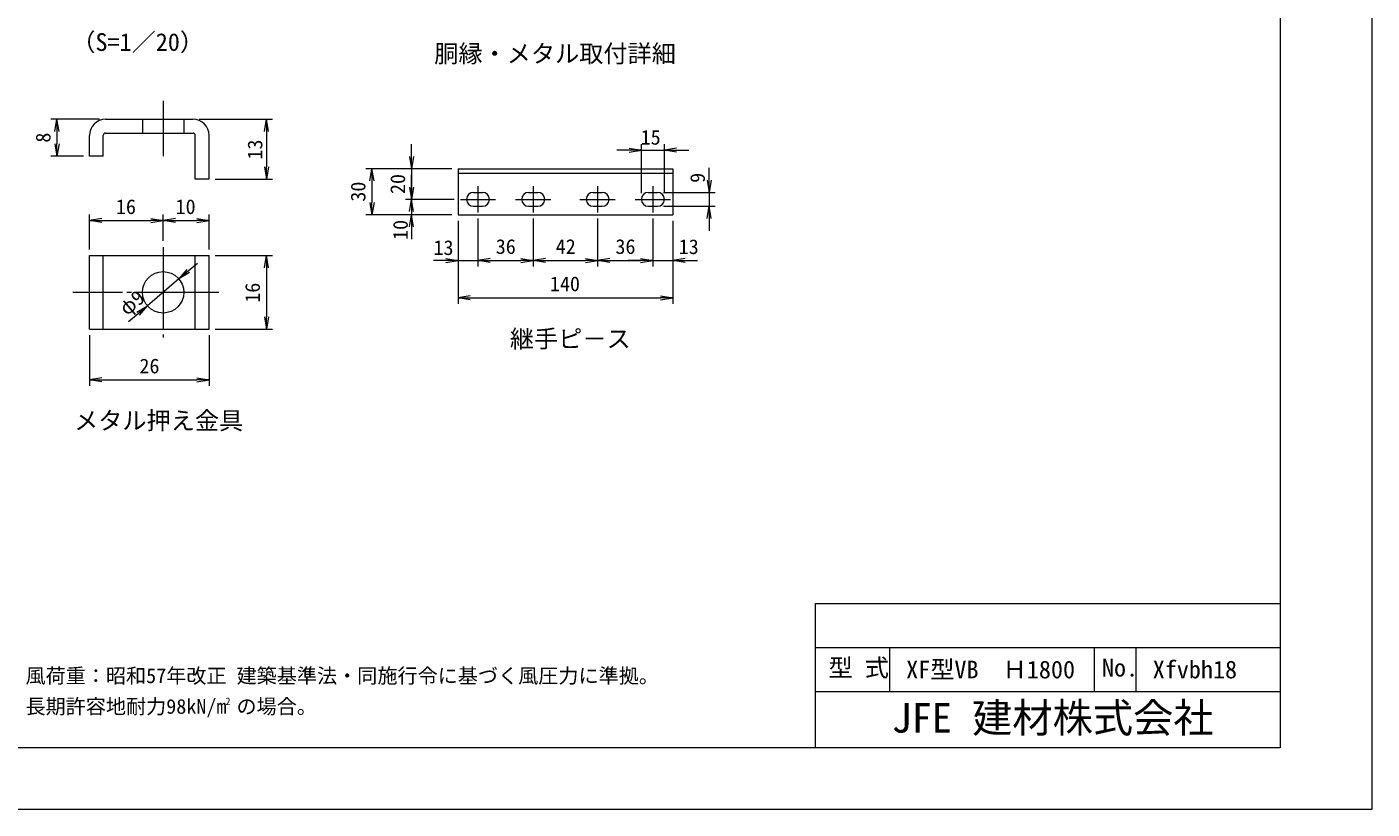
# Model space of a CAD drawing. Units: millimetres, scale not verified. Extents: x -4200 to 4200, y -2970 to 2970.
# Drawn here: x -185 to 4200, y -2970 to -419 of the extents above; entities that cross this region are included whole.
import ezdxf
from ezdxf.enums import TextEntityAlignment as Align

# ---------------------------------------------------------------- set-up
doc = ezdxf.new("R2010")
doc.units = ezdxf.units.MM
doc.header["$LTSCALE"] = 15
doc.linetypes.add('LONG_CHAIN', pattern=[21, 18, -1, 1, -1])
for name, color, linetype, lineweight in [('0-1_D-BMK', 2, 'LONG_CHAIN', 9), ('0-2_D-STR-DIM', 7, 'Continuous', 9), ('0-5_0', 7, 'Continuous', 9), ('0-9_D-STR3', 3, 'Continuous', 9), ('0-B_D-TTL', 2, 'Continuous', 9), ('0-E_WAKU', 7, 'Continuous', 9)]:
    doc.layers.add(name, color=color, linetype=linetype, lineweight=lineweight)
doc.layers.add('0-7_D-TTL-TXT', color=7, linetype='Continuous')
doc.styles.add('ＭＳ ゴシック', font='')
doc.styles.get('ＭＳ ゴシック').set_extended_font_data('MS Gothic')

# ---------------------------------------------------------------- blocks, each defined once
blk = doc.blocks.new('_Open')
at = {"layer": '0-5_0'}
blk.add_line((-15, 2.5), (0, 0), dxfattribs=at)
blk.add_lwpolyline([(-15, -2.5), (0, 0), (-15, 0)], dxfattribs=at)

msp = doc.modelspace()

# ---------------------------------------------------------------- linework, layer by layer
at = {"layer": '0-1_D-BMK'}
for p, q in [((259.26, -660.78), (259.26, -840.78)), ((1285.54, -939.19), (1285.54, -1024.19)), ((1465.54, -939.19), (1465.54, -1024.19)), ((1675.54, -939.19), (1675.54, -1024.19)), ((1855.54, -939.19), (1855.54, -1024.19)), ((1228.04, -981.69), (1343.04, -981.69)), ((1408.04, -981.69), (1523.04, -981.69)), ((1618.04, -981.69), (1733.04, -981.69)), ((1798.04, -981.69), (1913.04, -981.69)), ((259.26, -1137.33), (259.26, -1432.71)), ((441.41, -1285.02), (-35.05, -1285.02))]:
    msp.add_line(p, q, dxfattribs=at)
at = {"layer": '0-2_D-STR-DIM'}
for p, q in [((51.76, -720.78), (-106.65, -720.78)), ((376.76, -720.78), (615.91, -720.78)), ((-86.65, -760.78), (-86.65, -800.78)), ((595.91, -760.78), (595.91, -875.78)), ((1069.12, -841.69), (1069.12, -801.69)), ((1778.04, -821.26), (1738.04, -821.26)), ((1818.04, -961.69), (1818.04, -801.26)), ((1818.04, -821.26), (1893.04, -821.26)), ((1893.04, -961.69), (1893.04, -801.26)), ((1933.04, -821.26), (1973.04, -821.26)), ((-0.74, -840.78), (-106.65, -840.78)), ((429.26, -915.78), (615.91, -915.78)), ((1200.54, -881.69), (919.99, -881.69)), ((1200.54, -881.69), (1049.12, -881.69)), ((1069.12, -881.69), (1069.12, -981.69)), ((1069.12, -941.69), (1069.12, -901.69)), ((2039.02, -919.19), (2039.02, -879.19)), ((939.99, -921.69), (939.99, -991.69)), ((1890.54, -959.19), (2059.02, -959.19)), ((2039.02, -959.19), (2039.02, -1004.19)), ((1208.04, -981.69), (1049.12, -981.69)), ((1208.04, -981.69), (1049.12, -981.69)), ((1069.12, -981.69), (1069.12, -1031.69)), ((1890.54, -1004.19), (2059.02, -1004.19)), ((19.26, -1145.02), (19.26, -1030.85)), ((59.26, -1050.85), (219.26, -1050.85)), ((259.26, -1117.33), (259.26, -1030.85)), ((259.26, -1117.33), (259.26, -1030.85)), ((299.26, -1050.85), (369.26, -1050.85)), ((409.26, -1145.02), (409.26, -1030.85)), ((1200.54, -1031.69), (919.99, -1031.69)), ((1200.54, -1031.69), (1049.12, -1031.69)), ((1069.12, -1021.69), (1069.12, -1061.69)), ((1220.54, -1051.69), (1220.54, -1200.86)), ((1220.54, -1051.69), (1220.54, -1322.53)), ((1285.54, -1044.19), (1285.54, -1200.86)), ((1285.54, -1044.19), (1285.54, -1200.86)), ((1465.54, -1044.19), (1465.54, -1200.86)), ((1465.54, -1044.19), (1465.54, -1200.86)), ((1675.54, -1044.19), (1675.54, -1200.86)), ((1675.54, -1044.19), (1675.54, -1200.86)), ((1855.54, -1044.19), (1855.54, -1200.86)), ((1855.54, -1044.19), (1855.54, -1200.86)), ((1920.54, -1051.69), (1920.54, -1200.86)), ((1920.54, -1051.69), (1920.54, -1322.53)), ((2039.02, -1044.19), (2039.02, -1084.19)), ((1069.12, -1071.69), (1069.12, -1111.69)), ((429.26, -1165.02), (615.91, -1165.02)), ((1180.54, -1180.86), (1140.54, -1180.86)), ((1220.54, -1180.86), (1285.54, -1180.86)), ((1325.54, -1180.86), (1365.54, -1180.86)), ((1325.54, -1180.86), (1425.54, -1180.86)), ((1505.54, -1180.86), (1635.54, -1180.86)), ((1715.54, -1180.86), (1815.54, -1180.86)), ((1815.54, -1180.86), (1775.54, -1180.86)), ((1855.54, -1180.86), (1920.54, -1180.86)), ((1960.54, -1180.86), (2000.54, -1180.86)), ((341.07, -1215.29), (371.52, -1189.34)), ((595.91, -1205.02), (595.91, -1365.02)), ((310.63, -1241.23), (207.89, -1328.8)), ((1260.54, -1302.53), (1880.54, -1302.53)), ((177.44, -1354.75), (147, -1380.7)), ((19.26, -1425.02), (19.26, -1590.27)), ((409.26, -1425.02), (409.26, -1590.27)), ((429.26, -1405.02), (615.91, -1405.02)), ((59.26, -1570.27), (369.26, -1570.27))]:
    msp.add_line(p, q, dxfattribs=at)
at = {"layer": '0-9_D-STR3'}
for p, q in [((71.76, -720.78), (356.76, -720.78)), ((191.76, -720.78), (191.76, -765.78)), ((326.76, -720.78), (326.76, -765.78)), ((19.26, -840.78), (19.26, -773.28)), ((64.26, -840.78), (64.26, -773.28)), ((71.76, -765.78), (356.76, -765.78)), ((364.26, -915.78), (364.26, -773.28)), ((409.26, -915.78), (409.26, -773.28)), ((64.26, -840.78), (19.26, -840.78)), ((409.26, -915.78), (364.26, -915.78)), ((1220.54, -881.69), (1920.54, -881.69)), ((1220.54, -881.69), (1220.54, -1031.69)), ((1220.54, -896.69), (1920.54, -896.69)), ((1920.54, -881.69), (1920.54, -1031.69)), ((1270.54, -959.19), (1300.54, -959.19)), ((1450.54, -959.19), (1480.54, -959.19)), ((1660.54, -959.19), (1690.54, -959.19)), ((1840.54, -959.19), (1870.54, -959.19)), ((1270.54, -1004.19), (1300.54, -1004.19)), ((1450.54, -1004.19), (1480.54, -1004.19)), ((1660.54, -1004.19), (1690.54, -1004.19)), ((1840.54, -1004.19), (1870.54, -1004.19)), ((1220.54, -1031.69), (1920.54, -1031.69)), ((64.26, -1405.02), (64.26, -1165.02)), ((364.26, -1405.02), (364.26, -1165.02)), ((409.26, -1405.02), (409.26, -1165.02)), ((19.26, -1405.02), (409.26, -1405.02))]:
    msp.add_line(p, q, dxfattribs=at)
msp.add_lwpolyline([(19.26, -1405.02), (19.26, -1165.02), (409.26, -1165.02)], dxfattribs=at)
msp.add_circle((259.26, -1285.02), 67.5, dxfattribs=at)
for centre, radius, start, end in [((71.76, -773.28), 52.5, 90, 180), ((356.76, -773.28), 52.5, 0, 90), ((71.76, -773.28), 7.5, 90, 180), ((356.76, -773.28), 7.5, 0, 90), ((1270.54, -981.69), 22.5, 90, 270), ((1300.54, -981.69), 22.5, 270, 90), ((1450.54, -981.69), 22.5, 90, 270), ((1480.54, -981.69), 22.5, 270, 90), ((1660.54, -981.69), 22.5, 90, 270), ((1690.54, -981.69), 22.5, 270, 90), ((1840.54, -981.69), 22.5, 90, 270), ((1870.54, -981.69), 22.5, 270, 90)]:
    msp.add_arc(centre, radius, start, end, dxfattribs=at)
at = {"layer": '0-B_D-TTL', "color": 7}
msp.add_lwpolyline([(-4200.19, -2970.08), (4199.81, -2970.08), (4199.81, 2969.92), (-4200.19, 2969.92)], close=True, dxfattribs=at)
at = {"layer": '0-B_D-TTL'}
msp.add_lwpolyline([(-3900.19, 2769.92), (3899.81, 2769.92), (3899.81, -2770.08), (-3900.19, -2770.08)], close=True, dxfattribs=at)
at = {"layer": '0-E_WAKU'}
for p, q in [((2385.37, -2300.01), (3899.81, -2300.01)), ((2385.37, -2770.08), (2385.37, -2300.01)), ((2385.37, -2443.26), (3899.81, -2443.26)), ((2627.54, -2586.51), (2627.54, -2443.26)), ((3295, -2586.51), (3295, -2443.26)), ((3431.09, -2586.51), (3431.09, -2443.26)), ((2385.37, -2586.51), (3899.81, -2586.51))]:
    msp.add_line(p, q, dxfattribs=at)

# ---------------------------------------------------------------- block references
at = {"layer": '0-2_D-STR-DIM', "xscale": 2.666667, "yscale": 2.666667}
for p, rotation in [((-86.65, -720.78), 90), ((595.91, -720.78), 90), ((-86.65, -840.78), 270), ((1893.04, -821.26), 180), ((595.91, -915.78), 270), ((1069.12, -881.69), 270), ((939.99, -881.69), 90), ((2039.02, -959.19), 270), ((1069.12, -981.69), 270), ((939.99, -1031.69), 270), ((1069.12, -981.69), 90), ((2039.02, -1004.19), 90), ((19.26, -1050.85), 180), ((259.26, -1050.85), 180), ((1069.12, -1031.69), 90), ((595.91, -1165.02), 90), ((1285.54, -1180.86), 180), ((1285.54, -1180.86), 180), ((1465.54, -1180.86), 180), ((1675.54, -1180.86), 180), ((1920.54, -1180.86), 180), ((310.63, -1241.23), 220.44025), ((1220.54, -1302.53), 180), ((207.89, -1328.8), 40.44025), ((595.91, -1405.02), 270), ((19.26, -1570.27), 180)]:
    msp.add_blockref('_Open', p, dxfattribs=dict(at, rotation=rotation))
for p in [(1818.04, -821.26), (259.26, -1050.85), (409.26, -1050.85), (1220.54, -1180.86), (1465.54, -1180.86), (1675.54, -1180.86), (1855.54, -1180.86), (1855.54, -1180.86), (1920.54, -1302.53), (409.26, -1570.27)]:
    msp.add_blockref('_Open', p, dxfattribs=at)

# ---------------------------------------------------------------- texts
at = {"layer": '0-2_D-STR-DIM', "style": 'ＭＳ ゴシック'}
for s, rotation, p in [('8', 90, (-93.35, -796.78)), ('13', 90, (597.16, -852.03)), ('20', 90, (1062.37, -964.44)), ('9', 90, (2039.63, -927.88)), ('30', 90, (933.24, -989.31)), ('10', 90, (1071.23, -1114.07)), ('16', 90, (589.16, -1318.89)), ('φ9', 40.44, (150.85, -1374.55))]:
    msp.add_text(s, height=48.06, rotation=rotation, dxfattribs=at).set_placement(p, align=Align.BOTTOM_LEFT)
for s, p in [('15', (1815.64, -817.83)), ('16', (105.38, -1044.11)), ('10', (299.86, -1044.11)), ('13', (1140.45, -1177.65)), ('36', (1343.44, -1174.11)), ('42', (1538.82, -1174.11)), ('36', (1733.44, -1174.11)), ('13', (1939.75, -1174.6)), ('140', (1519.89, -1295.78)), ('26', (182.03, -1563.52))]:
    msp.add_text(s, height=48.06, dxfattribs=at).set_placement(p, align=Align.BOTTOM_LEFT)
at = {"layer": '0-7_D-TTL-TXT', "style": 'ＭＳ ゴシック'}
for s, height, p in [('（S=1／20）', 57.73, (-39.93, -515.02)), ('胴縁・メタル取付詳細', 57.73, (1143.08, -552.72)), ('継手ピ－ス', 57.73, (1389.52, -1482.66)), ('メタル押え金具', 57.73, (-30.83, -1749.35)), ('型 式', 57.73, (2428.11, -2555.1)), ('XF型VB\u3000Ｈ1800', 57.73, (2681.19, -2561.08)), ('No.', 57.73, (3319.35, -2555.1)), ('Xfvbh18', 57.73, (3484.74, -2561.08)), ('（設計条件）風荷重：昭和57年改正 建築基準法・同施行令に基づく風圧力に準拠。', 48.06, (-582.64, -2573.69)), ('（基礎条件）長期許容地耐力98kN/m の場合。', 48.06, (-582.64, -2673.69)), ('2', 24.08, (462.83, -2637.88)), ('JFE 建材株式会社', 96.22, (2633.86, -2749.48))]:
    msp.add_text(s, height=height, dxfattribs=at).set_placement(p, align=Align.BOTTOM_LEFT)

doc.saveas('drawing.dxf')
